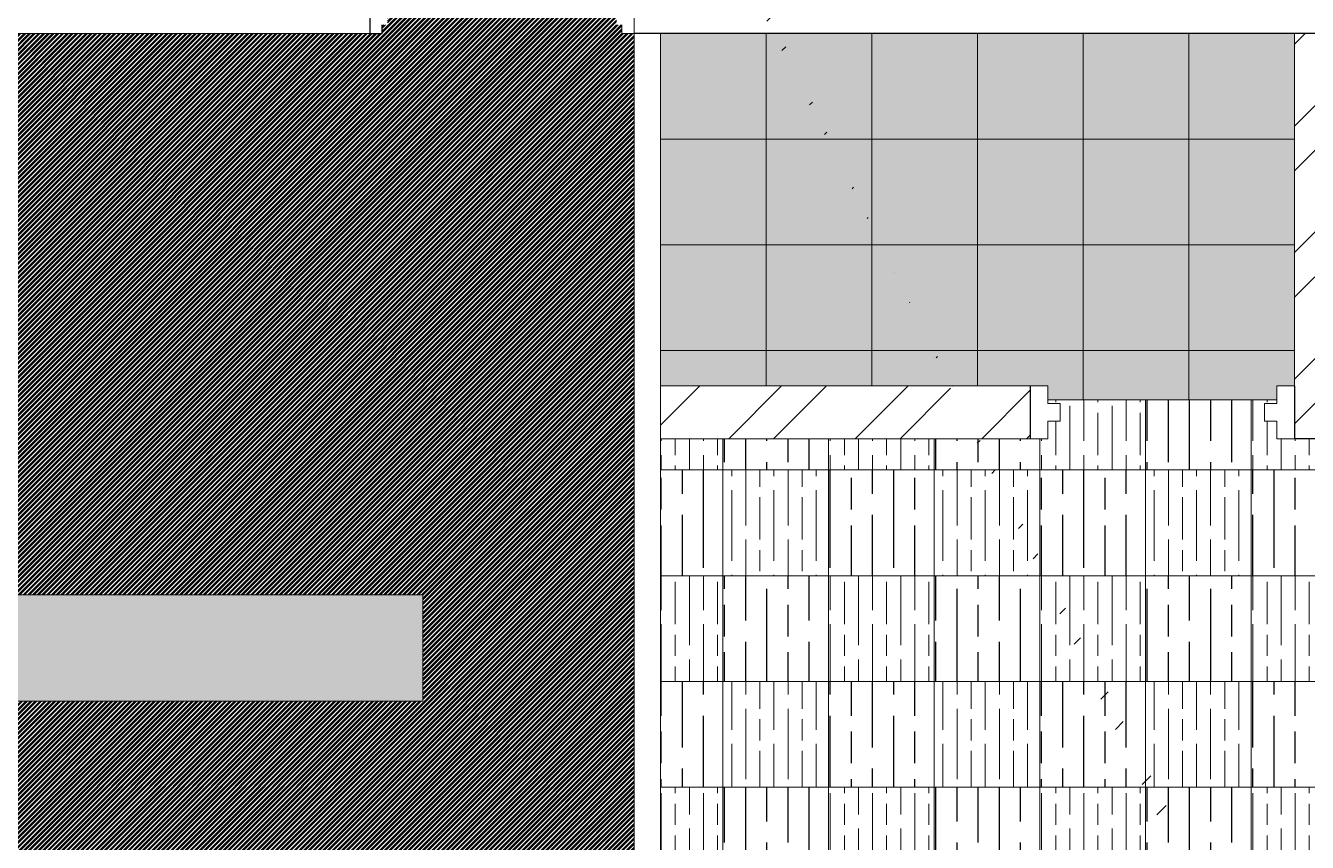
# Model space of a CAD drawing. Header units: millimetres. Extents: x 86441 to 190201, y 16532 to 98188.
# Drawn here: x 88531.2 to 88604, y 61688.5 to 61734.8 of the extents above; entities that cross this region are included whole.
import ezdxf

# ---------------------------------------------------------------- set-up
doc = ezdxf.new("R2010")
doc.units = ezdxf.units.MM
doc.header["$LTSCALE"] = 0.1
doc.layers.add('COLUMN', color=1, linetype='Continuous', lineweight=0)
pattern_1 = [(90, (86402.5287, 61063.236), (2.4, -1e-16), [4, -0.8]), (90, (86403.3287, 61062.436), (2.4, -1e-16), [2.4, -0.6, 1.2, -0.6]), (90, (86404.1287, 61061.236), (2.4, -1e-16), [4, -0.8])]
pattern_2 = [(90, (86402.5287, 61063.236), (3.6, -2e-16), [6, -1.2]), (90, (86403.7287, 61062.036), (3.6, -2e-16), [3.6, -0.9, 1.8, -0.9]), (90, (86404.9287, 61060.236), (3.6, -2e-16), [6, -1.2])]

msp = doc.modelspace()

# ---------------------------------------------------------------- hatches: boundary and pattern name
at = {"true_color": 0x939598, "transparency": 33554687}
h = msp.add_hatch(dxfattribs=at)
h.set_pattern_fill('ANSI32', color=252, scale=0.02)
h.set_pattern_definition([(45, (86402.52871, 61063.23596), (-0.134703842, 0.134703842), []), (45, (86402.61851, 61063.23596), (-0.134703842, 0.134703842), [])])
h.paths.add_polyline_path([(88565.786, 61734.362), (88565.086, 61734.362), (88565.086, 61734.862), (88564.786, 61734.862), (88564.786, 61735.362), (88565.086, 61735.362), (88565.086, 61735.862), (88564.718, 61735.862), (88551.486, 61735.862), (88551.486, 61735.362), (88551.786, 61735.362), (88551.786, 61734.862), (88551.486, 61734.862), (88551.486, 61734.362), (88550.786, 61734.362), (88536.526, 61734.362), (88530.486, 61734.362), (88530.486, 61702.509), (88553.786, 61702.509), (88553.786, 61696.469), (88530.486, 61696.469), (88530.486, 61691.569), (88530.486, 61676.469), (88530.486, 61674.469), (88530.486, 61643.589), (88536.526, 61643.589), (88551.486, 61643.589), (88551.486, 61643.089), (88551.786, 61643.089), (88551.786, 61642.489), (88564.718, 61642.489), (88564.786, 61642.489), (88564.786, 61643.089), (88565.086, 61643.089), (88565.086, 61643.589), (88565.786, 61643.589)])
at = {"lineweight": 0, "true_color": 0x939598, "transparency": 33554658}
h = msp.add_hatch(color=252, dxfattribs=at)
h.dxf.hatch_style = 1
h.paths.add_polyline_path([(88573.286, 61734.362), (88567.286, 61734.362), (88567.286, 61728.362), (88573.286, 61728.362)])
at = {"true_color": 0x000000, "transparency": 33554687}
h = msp.add_hatch(color=18, dxfattribs=at)
h.dxf.hatch_style = 1
h.paths.add_polyline_path([(88579.286, 61734.362), (88573.286, 61734.362), (88573.286, 61728.362), (88579.286, 61728.362)])
at = {"lineweight": 0, "true_color": 0x939598, "transparency": 33554658}
h = msp.add_hatch(color=252, dxfattribs=at)
h.dxf.hatch_style = 1
h.paths.add_polyline_path([(88585.286, 61734.362), (88579.286, 61734.362), (88579.286, 61728.362), (88585.286, 61728.362)])
at = {"true_color": 0x000000, "transparency": 33554687}
h = msp.add_hatch(color=18, dxfattribs=at)
h.dxf.hatch_style = 1
h.paths.add_polyline_path([(88591.286, 61734.362), (88585.286, 61734.362), (88585.286, 61728.362), (88591.286, 61728.362)])
at = {"lineweight": 0, "true_color": 0x939598, "transparency": 33554658}
h = msp.add_hatch(color=252, dxfattribs=at)
h.dxf.hatch_style = 1
h.paths.add_polyline_path([(88597.286, 61734.362), (88591.286, 61734.362), (88591.286, 61728.362), (88597.286, 61728.362)])
at = {"true_color": 0x000000, "transparency": 33554687}
h = msp.add_hatch(color=18, dxfattribs=at)
h.dxf.hatch_style = 1
h.paths.add_polyline_path([(88603.286, 61734.362), (88597.286, 61734.362), (88597.286, 61728.362), (88603.286, 61728.362)])
h = msp.add_hatch(color=18, dxfattribs=at)
h.dxf.hatch_style = 1
h.paths.add_polyline_path([(88573.286, 61728.362), (88567.286, 61728.362), (88567.286, 61722.362), (88573.286, 61722.362)])
at = {"lineweight": 0, "true_color": 0x939598, "transparency": 33554658}
h = msp.add_hatch(color=252, dxfattribs=at)
h.dxf.hatch_style = 1
h.paths.add_polyline_path([(88579.286, 61728.362), (88573.286, 61728.362), (88573.286, 61722.362), (88579.286, 61722.362)])
at = {"true_color": 0x000000, "transparency": 33554687}
h = msp.add_hatch(color=18, dxfattribs=at)
h.dxf.hatch_style = 1
h.paths.add_polyline_path([(88585.286, 61728.362), (88579.286, 61728.362), (88579.286, 61722.362), (88585.286, 61722.362)])
at = {"lineweight": 0, "true_color": 0x939598, "transparency": 33554658}
h = msp.add_hatch(color=252, dxfattribs=at)
h.dxf.hatch_style = 1
h.paths.add_polyline_path([(88591.286, 61728.362), (88585.286, 61728.362), (88585.286, 61722.362), (88591.286, 61722.362)])
at = {"true_color": 0x000000, "transparency": 33554687}
h = msp.add_hatch(color=18, dxfattribs=at)
h.dxf.hatch_style = 1
h.paths.add_polyline_path([(88597.286, 61728.362), (88591.286, 61728.362), (88591.286, 61722.362), (88597.286, 61722.362)])
at = {"lineweight": 0, "true_color": 0x939598, "transparency": 33554658}
h = msp.add_hatch(color=252, dxfattribs=at)
h.dxf.hatch_style = 1
h.paths.add_polyline_path([(88603.286, 61728.362), (88597.286, 61728.362), (88597.286, 61722.362), (88603.286, 61722.362)])
h = msp.add_hatch(color=252, dxfattribs=at)
h.dxf.hatch_style = 1
h.paths.add_polyline_path([(88573.286, 61722.362), (88567.286, 61722.362), (88567.286, 61716.362), (88573.286, 61716.362)])
at = {"true_color": 0x000000, "transparency": 33554687}
h = msp.add_hatch(color=18, dxfattribs=at)
h.dxf.hatch_style = 1
h.paths.add_polyline_path([(88579.286, 61722.362), (88573.286, 61722.362), (88573.286, 61716.362), (88579.286, 61716.362)])
at = {"lineweight": 0, "true_color": 0x939598, "transparency": 33554658}
h = msp.add_hatch(color=252, dxfattribs=at)
h.dxf.hatch_style = 1
h.paths.add_polyline_path([(88585.286, 61722.362), (88579.286, 61722.362), (88579.286, 61716.362), (88585.286, 61716.362)])
at = {"true_color": 0x000000, "transparency": 33554687}
h = msp.add_hatch(color=18, dxfattribs=at)
h.dxf.hatch_style = 1
h.paths.add_polyline_path([(88591.286, 61722.362), (88585.286, 61722.362), (88585.286, 61716.362), (88591.286, 61716.362)])
at = {"lineweight": 0, "true_color": 0x939598, "transparency": 33554658}
h = msp.add_hatch(color=252, dxfattribs=at)
h.dxf.hatch_style = 1
h.paths.add_polyline_path([(88597.286, 61722.362), (88591.286, 61722.362), (88591.286, 61716.362), (88597.286, 61716.362)])
at = {"true_color": 0x000000, "transparency": 33554687}
h = msp.add_hatch(color=18, dxfattribs=at)
h.dxf.hatch_style = 1
h.paths.add_polyline_path([(88603.286, 61722.362), (88597.286, 61722.362), (88597.286, 61716.362), (88603.286, 61716.362)])
h = msp.add_hatch(color=18, dxfattribs=at)
h.dxf.hatch_style = 1
h.paths.add_polyline_path([(88573.286, 61716.362), (88567.286, 61716.362), (88567.286, 61714.362), (88573.286, 61714.362)])
at = {"lineweight": 0, "true_color": 0x939598, "transparency": 33554658}
h = msp.add_hatch(color=252, dxfattribs=at)
h.dxf.hatch_style = 1
h.paths.add_polyline_path([(88579.286, 61716.362), (88573.286, 61716.362), (88573.286, 61714.362), (88579.286, 61714.362)])
at = {"true_color": 0x000000, "transparency": 33554687}
h = msp.add_hatch(color=18, dxfattribs=at)
h.dxf.hatch_style = 1
h.paths.add_polyline_path([(88585.286, 61716.362), (88579.286, 61716.362), (88579.286, 61714.362), (88585.286, 61714.362)])
at = {"lineweight": 0, "true_color": 0x939598, "transparency": 33554658}
h = msp.add_hatch(color=252, dxfattribs=at)
h.dxf.hatch_style = 1
h.paths.add_polyline_path([(88591.286, 61716.362), (88585.286, 61716.362), (88585.286, 61714.362), (88589.286, 61714.362), (88589.286, 61713.562), (88591.286, 61713.562)])
at = {"true_color": 0x000000, "transparency": 33554687}
h = msp.add_hatch(color=18, dxfattribs=at)
h.dxf.hatch_style = 1
h.paths.add_polyline_path([(88597.286, 61716.362), (88591.286, 61716.362), (88591.286, 61713.562), (88597.286, 61713.562)])
at = {"lineweight": 0, "true_color": 0x939598, "transparency": 33554658}
h = msp.add_hatch(color=252, dxfattribs=at)
h.dxf.hatch_style = 1
h.paths.add_polyline_path([(88603.286, 61716.362), (88597.286, 61716.362), (88597.286, 61713.562), (88602.286, 61713.562), (88602.286, 61714.362), (88603.286, 61714.362)])
at = {"lineweight": 0, "true_color": 0x636466, "transparency": 33554687}
h = msp.add_hatch(dxfattribs=at)
h.set_pattern_fill('GOST_WOOD', color=251, scale=0.4)
h.set_pattern_definition(pattern_1)
h.paths.add_polyline_path([(88606.826, 61715.589), (88606.286, 61715.589), (88606.286, 61711.362), (88603.286, 61711.362), (88602.286, 61711.362), (88602.286, 61712.362), (88601.586, 61712.362), (88601.586, 61713.362), (88602.286, 61713.362), (88602.286, 61713.562), (88600.826, 61713.562), (88600.826, 61709.589), (88606.826, 61709.589)])
h = msp.add_hatch(dxfattribs=at)
h.set_pattern_fill('GOST_WOOD', color=251, scale=0.4)
h.set_pattern_definition(pattern_1)
h.paths.add_polyline_path([(88594.826, 61713.562), (88589.286, 61713.562), (88589.286, 61713.362), (88589.986, 61713.362), (88589.986, 61712.362), (88589.286, 61712.362), (88589.286, 61711.362), (88588.826, 61711.362), (88588.826, 61709.589), (88594.826, 61709.589)])
at = {"true_color": 0xffffff, "transparency": 33554610}
h = msp.add_hatch(dxfattribs=at)
h.set_pattern_fill('GOST_WOOD', scale=0.6)
h.set_pattern_definition(pattern_2)
h.paths.add_polyline_path([(88600.826, 61713.562), (88594.826, 61713.562), (88594.826, 61709.589), (88600.826, 61709.589)])
at = {"lineweight": 0, "true_color": 0x636466, "transparency": 33554687}
h = msp.add_hatch(dxfattribs=at)
h.set_pattern_fill('GOST_WOOD', color=251, scale=0.4)
h.set_pattern_definition(pattern_1)
h.paths.add_polyline_path([(88570.826, 61711.362), (88567.286, 61711.362), (88567.286, 61709.589), (88570.826, 61709.589)])
at = {"true_color": 0xffffff, "transparency": 33554610}
h = msp.add_hatch(dxfattribs=at)
h.set_pattern_fill('GOST_WOOD', scale=0.6)
h.set_pattern_definition(pattern_2)
h.paths.add_polyline_path([(88576.826, 61711.362), (88570.826, 61711.362), (88570.826, 61709.589), (88576.826, 61709.589)])
at = {"lineweight": 0, "true_color": 0x636466, "transparency": 33554687}
h = msp.add_hatch(dxfattribs=at)
h.set_pattern_fill('GOST_WOOD', color=251, scale=0.4)
h.set_pattern_definition(pattern_1)
h.paths.add_polyline_path([(88582.826, 61711.362), (88576.826, 61711.362), (88576.826, 61709.589), (88582.826, 61709.589)])
at = {"true_color": 0xffffff, "transparency": 33554610}
h = msp.add_hatch(dxfattribs=at)
h.set_pattern_fill('GOST_WOOD', scale=0.6)
h.set_pattern_definition(pattern_2)
h.paths.add_polyline_path([(88588.826, 61711.362), (88588.286, 61711.362), (88582.826, 61711.362), (88582.826, 61709.589), (88588.826, 61709.589)])
h = msp.add_hatch(dxfattribs=at)
h.set_pattern_fill('GOST_WOOD', scale=0.6)
h.set_pattern_definition(pattern_2)
h.paths.add_polyline_path([(88570.826, 61709.589), (88567.286, 61709.589), (88567.286, 61703.589), (88570.826, 61703.589)])
at = {"lineweight": 0, "true_color": 0x636466, "transparency": 33554687}
h = msp.add_hatch(dxfattribs=at)
h.set_pattern_fill('GOST_WOOD', color=251, scale=0.4)
h.set_pattern_definition(pattern_1)
h.paths.add_polyline_path([(88576.826, 61709.589), (88570.826, 61709.589), (88570.826, 61703.589), (88576.826, 61703.589)])
at = {"true_color": 0xffffff, "transparency": 33554610}
h = msp.add_hatch(dxfattribs=at)
h.set_pattern_fill('GOST_WOOD', scale=0.6)
h.set_pattern_definition(pattern_2)
h.paths.add_polyline_path([(88582.826, 61709.589), (88576.826, 61709.589), (88576.826, 61703.589), (88582.826, 61703.589)])
at = {"lineweight": 0, "true_color": 0x636466, "transparency": 33554687}
h = msp.add_hatch(dxfattribs=at)
h.set_pattern_fill('GOST_WOOD', color=251, scale=0.4)
h.set_pattern_definition(pattern_1)
h.paths.add_polyline_path([(88588.826, 61709.589), (88582.826, 61709.589), (88582.826, 61703.589), (88588.826, 61703.589)])
at = {"true_color": 0xffffff, "transparency": 33554610}
h = msp.add_hatch(dxfattribs=at)
h.set_pattern_fill('GOST_WOOD', scale=0.6)
h.set_pattern_definition(pattern_2)
h.paths.add_polyline_path([(88594.826, 61709.589), (88588.826, 61709.589), (88588.826, 61703.589), (88594.826, 61703.589)])
at = {"lineweight": 0, "true_color": 0x636466, "transparency": 33554687}
h = msp.add_hatch(dxfattribs=at)
h.set_pattern_fill('GOST_WOOD', color=251, scale=0.4)
h.set_pattern_definition(pattern_1)
h.paths.add_polyline_path([(88600.826, 61709.589), (88594.826, 61709.589), (88594.826, 61703.589), (88600.826, 61703.589)])
at = {"true_color": 0xffffff, "transparency": 33554610}
h = msp.add_hatch(dxfattribs=at)
h.set_pattern_fill('GOST_WOOD', scale=0.6)
h.set_pattern_definition(pattern_2)
h.paths.add_polyline_path([(88606.826, 61709.589), (88600.826, 61709.589), (88600.826, 61703.589), (88606.826, 61703.589)])
at = {"lineweight": 0, "true_color": 0x636466, "transparency": 33554687}
h = msp.add_hatch(dxfattribs=at)
h.set_pattern_fill('GOST_WOOD', color=251, scale=0.4)
h.set_pattern_definition(pattern_1)
h.paths.add_polyline_path([(88570.826, 61703.589), (88567.286, 61703.589), (88567.286, 61697.589), (88570.826, 61697.589)])
at = {"true_color": 0xffffff, "transparency": 33554610}
h = msp.add_hatch(dxfattribs=at)
h.set_pattern_fill('GOST_WOOD', scale=0.6)
h.set_pattern_definition(pattern_2)
h.paths.add_polyline_path([(88576.826, 61703.589), (88570.826, 61703.589), (88570.826, 61697.589), (88576.826, 61697.589)])
at = {"lineweight": 0, "true_color": 0x636466, "transparency": 33554687}
h = msp.add_hatch(dxfattribs=at)
h.set_pattern_fill('GOST_WOOD', color=251, scale=0.4)
h.set_pattern_definition(pattern_1)
h.paths.add_polyline_path([(88582.826, 61703.589), (88576.826, 61703.589), (88576.826, 61697.589), (88582.826, 61697.589)])
at = {"true_color": 0xffffff, "transparency": 33554610}
h = msp.add_hatch(dxfattribs=at)
h.set_pattern_fill('GOST_WOOD', scale=0.6)
h.set_pattern_definition(pattern_2)
h.paths.add_polyline_path([(88588.826, 61703.589), (88582.826, 61703.589), (88582.826, 61697.589), (88588.826, 61697.589)])
at = {"lineweight": 0, "true_color": 0x636466, "transparency": 33554687}
h = msp.add_hatch(dxfattribs=at)
h.set_pattern_fill('GOST_WOOD', color=251, scale=0.4)
h.set_pattern_definition(pattern_1)
h.paths.add_polyline_path([(88594.826, 61703.589), (88588.826, 61703.589), (88588.826, 61697.589), (88594.826, 61697.589)])
at = {"true_color": 0xffffff, "transparency": 33554610}
h = msp.add_hatch(dxfattribs=at)
h.set_pattern_fill('GOST_WOOD', scale=0.6)
h.set_pattern_definition(pattern_2)
h.paths.add_polyline_path([(88600.826, 61703.589), (88594.826, 61703.589), (88594.826, 61697.589), (88600.826, 61697.589)])
at = {"lineweight": 0, "true_color": 0x636466, "transparency": 33554687}
h = msp.add_hatch(dxfattribs=at)
h.set_pattern_fill('GOST_WOOD', color=251, scale=0.4)
h.set_pattern_definition(pattern_1)
h.paths.add_polyline_path([(88606.826, 61703.589), (88600.826, 61703.589), (88600.826, 61697.589), (88606.826, 61697.589)])
at = {"true_color": 0xffffff, "transparency": 33554610}
h = msp.add_hatch(dxfattribs=at)
h.set_pattern_fill('GOST_WOOD', scale=0.6)
h.set_pattern_definition(pattern_2)
h.paths.add_polyline_path([(88570.826, 61697.589), (88567.286, 61697.589), (88567.286, 61691.589), (88570.826, 61691.589)])
at = {"lineweight": 0, "true_color": 0x636466, "transparency": 33554687}
h = msp.add_hatch(dxfattribs=at)
h.set_pattern_fill('GOST_WOOD', color=251, scale=0.4)
h.set_pattern_definition(pattern_1)
h.paths.add_polyline_path([(88576.826, 61697.589), (88570.826, 61697.589), (88570.826, 61691.589), (88576.826, 61691.589)])
at = {"true_color": 0xffffff, "transparency": 33554610}
h = msp.add_hatch(dxfattribs=at)
h.set_pattern_fill('GOST_WOOD', scale=0.6)
h.set_pattern_definition(pattern_2)
h.paths.add_polyline_path([(88582.826, 61697.589), (88576.826, 61697.589), (88576.826, 61691.589), (88582.826, 61691.589)])
at = {"lineweight": 0, "true_color": 0x636466, "transparency": 33554687}
h = msp.add_hatch(dxfattribs=at)
h.set_pattern_fill('GOST_WOOD', color=251, scale=0.4)
h.set_pattern_definition(pattern_1)
h.paths.add_polyline_path([(88588.826, 61697.589), (88582.826, 61697.589), (88582.826, 61691.589), (88588.826, 61691.589)])
at = {"true_color": 0xffffff, "transparency": 33554610}
h = msp.add_hatch(dxfattribs=at)
h.set_pattern_fill('GOST_WOOD', scale=0.6)
h.set_pattern_definition(pattern_2)
h.paths.add_polyline_path([(88594.826, 61697.589), (88588.826, 61697.589), (88588.826, 61691.589), (88594.826, 61691.589)])
at = {"lineweight": 0, "true_color": 0x636466, "transparency": 33554687}
h = msp.add_hatch(dxfattribs=at)
h.set_pattern_fill('GOST_WOOD', color=251, scale=0.4)
h.set_pattern_definition(pattern_1)
h.paths.add_polyline_path([(88600.826, 61697.589), (88594.826, 61697.589), (88594.826, 61691.589), (88600.826, 61691.589)])
at = {"true_color": 0xffffff, "transparency": 33554610}
h = msp.add_hatch(dxfattribs=at)
h.set_pattern_fill('GOST_WOOD', scale=0.6)
h.set_pattern_definition(pattern_2)
h.paths.add_polyline_path([(88606.826, 61697.589), (88600.826, 61697.589), (88600.826, 61691.589), (88606.826, 61691.589)])
at = {"lineweight": 0, "true_color": 0x636466, "transparency": 33554687}
h = msp.add_hatch(dxfattribs=at)
h.set_pattern_fill('GOST_WOOD', color=251, scale=0.4)
h.set_pattern_definition(pattern_1)
h.paths.add_polyline_path([(88570.826, 61691.589), (88567.286, 61691.589), (88567.286, 61685.589), (88570.826, 61685.589)])
at = {"true_color": 0xffffff, "transparency": 33554610}
h = msp.add_hatch(dxfattribs=at)
h.set_pattern_fill('GOST_WOOD', scale=0.6)
h.set_pattern_definition(pattern_2)
h.paths.add_polyline_path([(88576.826, 61691.589), (88570.826, 61691.589), (88570.826, 61685.589), (88576.826, 61685.589)])
at = {"lineweight": 0, "true_color": 0x636466, "transparency": 33554687}
h = msp.add_hatch(dxfattribs=at)
h.set_pattern_fill('GOST_WOOD', color=251, scale=0.4)
h.set_pattern_definition(pattern_1)
h.paths.add_polyline_path([(88582.826, 61691.589), (88576.826, 61691.589), (88576.826, 61685.589), (88582.826, 61685.589)])
at = {"true_color": 0xffffff, "transparency": 33554610}
h = msp.add_hatch(dxfattribs=at)
h.set_pattern_fill('GOST_WOOD', scale=0.6)
h.set_pattern_definition(pattern_2)
h.paths.add_polyline_path([(88588.826, 61691.589), (88582.826, 61691.589), (88582.826, 61685.589), (88588.826, 61685.589)])
at = {"lineweight": 0, "true_color": 0x636466, "transparency": 33554687}
h = msp.add_hatch(dxfattribs=at)
h.set_pattern_fill('GOST_WOOD', color=251, scale=0.4)
h.set_pattern_definition(pattern_1)
h.paths.add_polyline_path([(88594.826, 61691.589), (88588.826, 61691.589), (88588.826, 61685.589), (88594.826, 61685.589)])
at = {"true_color": 0xffffff, "transparency": 33554610}
h = msp.add_hatch(dxfattribs=at)
h.set_pattern_fill('GOST_WOOD', scale=0.6)
h.set_pattern_definition(pattern_2)
h.paths.add_polyline_path([(88600.826, 61691.589), (88594.826, 61691.589), (88594.826, 61685.589), (88600.826, 61685.589)])
at = {"lineweight": 0, "true_color": 0x636466, "transparency": 33554687}
h = msp.add_hatch(dxfattribs=at)
h.set_pattern_fill('GOST_WOOD', color=251, scale=0.4)
h.set_pattern_definition(pattern_1)
h.paths.add_polyline_path([(88606.826, 61691.589), (88600.826, 61691.589), (88600.826, 61685.589), (88606.826, 61685.589)])
at = {"layer": 'COLUMN', "true_color": 0xed1f24, "transparency": 33554687}
h = msp.add_hatch(dxfattribs=at)
h.set_pattern_fill('AR-CONC', color=240, scale=0.04)
h.set_pattern_definition([(50, (86402.529, 61063.236), (7.287387, -0.637563), [0.762, -8.382]), (355, (86402.529, 61063.236), (-1.409737, 7.642274), [0.6096, -6.705623]), (100.45144, (86403.136, 61063.183), (5.87765, 7.00471), [0.6476, -7.12361]), (46.1842, (86402.529, 61065.268), (10.84316, -1.681693), [1.143, -12.573]), (96.63556, (86403.432, 61065.128), (9.496165, 9.897045), [0.9714, -10.685424]), (351.18415, (86402.529, 61065.268), (9.496165, 9.897045), [0.9144, -10.05839]), (21, (86403.545, 61064.76), (6.064576, -4.090608), [0.762, -8.382]), (326, (86403.545, 61064.76), (2.47208, 7.367519), [0.6096, -6.7056]), (71.45144, (86404.05, 61064.419), (8.536657, 3.27691), [0.6476, -7.123598]), (37.5, (86402.5287, 61063.236), (0.123544, 3.3822016), [0, -6.62432, 0, -6.8072, 0, -6.731]), (7.5, (86402.5287, 61063.236), (2.6727865, 4.007223), [0, -3.88112, 0, -6.47192, 0, -2.5654]), (327.5, (86400.263, 61063.236), (5.4236238, -0.2291498), [0, -2.54, 0, -7.9248, 0, -10.5156]), (317.5, (86399.247, 61063.236), (5.925167, 1.01706), [0, -3.302, 0, -5.26288, 0, -7.4676])])
h.paths.add_polyline_path([(88553.786, 61702.509), (88530.486, 61702.509), (88530.486, 61696.469), (88553.786, 61696.469)])
h.paths.add_polyline_path([(88364.521, 61697.305), (88341.221, 61697.305), (88341.221, 61691.265), (88364.481, 61691.265)])
h.paths.add_polyline_path([(88188.581, 61806.765), (88162.981, 61806.765), (88162.981, 61799.185), (88188.581, 61799.185), (88188.581, 61799.704)])
h.paths.add_polyline_path([(88455.501, 61598.565), (88447.841, 61598.565), (88447.841, 61573.945), (88455.501, 61573.945)])
h.paths.add_polyline_path([(88347.261, 61597.225), (88341.221, 61597.225), (88341.221, 61573.945), (88347.261, 61573.945)])
h.paths.add_polyline_path([(88270.021, 61615.905), (88263.981, 61615.905), (88263.981, 61592.625), (88270.021, 61592.625)])
h.paths.add_polyline_path([(88188.581, 61600.205), (88162.981, 61600.205), (88162.981, 61592.625), (88188.581, 61592.625)])
h.paths.add_polyline_path([(88270.021, 61802.165), (88270.021, 61806.765), (88263.981, 61806.765), (88263.981, 61783.485), (88270.021, 61783.485)])
h.paths.add_polyline_path([(88347.261, 61806.765), (88341.221, 61806.765), (88341.221, 61783.485), (88347.261, 61783.485)])
h.paths.add_polyline_path([(88644.766, 61603.769), (88640.166, 61603.769), (88637.106, 61603.769), (88637.106, 61597.022), (88637.106, 61583.749), (88637.106, 61579.149), (88644.766, 61579.149)])
h.paths.add_polyline_path([(88536.526, 61610.529), (88531.986, 61610.529), (88530.486, 61610.529), (88530.486, 61602.429), (88530.486, 61579.149), (88536.526, 61579.149), (88536.526, 61583.749)])
h.paths.add_polyline_path([(88536.526, 61807.369), (88536.526, 61811.969), (88530.486, 61811.969), (88530.486, 61788.689), (88531.986, 61788.689), (88531.986, 61788.703), (88536.526, 61788.703), (88536.526, 61801.976)])
at = {"layer": 'COLUMN', "lineweight": 9, "true_color": 0x636466, "transparency": 33554687}
h = msp.add_hatch(dxfattribs=at)
h.set_pattern_fill('STEEL', color=251, scale=1.6)
h.set_pattern_definition([(45, (86402.5287, 61063.236), (-3.592102, 3.592102), []), (45, (86402.5287, 61065.776), (-3.592102, 3.592102), [])])
h.paths.add_polyline_path([(88408.051, 61604.565), (88401.261, 61604.565), (88401.261, 61601.565), (88408.051, 61601.565)])
h.paths.add_polyline_path([(88606.286, 61734.362), (88603.286, 61734.362), (88603.286, 61711.362), (88606.286, 61711.362)], flags=17)
h.paths.add_polyline_path([(88588.286, 61714.362), (88567.286, 61714.362), (88567.286, 61711.362), (88588.286, 61711.362)], flags=17)
h.paths.add_polyline_path([(88435.561, 61641.385), (88381.021, 61641.385), (88381.021, 61638.385), (88435.561, 61638.385)])
h.paths.add_polyline_path([(88401.261, 61597.225), (88401.261, 61602.434), (88398.261, 61602.434), (88398.261, 61597.225), (88398.261, 61578.545), (88401.261, 61578.545)])
h.paths.add_polyline_path([(88426.051, 61602.545), (88423.051, 61602.545), (88423.051, 61578.545), (88426.051, 61578.545), (88426.051, 61588.555)])
h.paths.add_polyline_path([(88398.261, 61600.385), (88389.261, 61600.385), (88389.261, 61597.385), (88398.261, 61597.385)])
h.paths.add_polyline_path([(88401.261, 61620.385), (88398.261, 61620.385), (88398.261, 61612.676), (88401.261, 61612.676)])
h.paths.add_polyline_path([(88398.261, 61620.385), (88365.261, 61620.385), (88365.261, 61617.385), (88398.261, 61617.385)])
h.paths.add_polyline_path([(88374.261, 61617.385), (88371.261, 61617.385), (88371.261, 61597.385), (88374.261, 61597.385), (88374.261, 61600.385)])
h.paths.add_polyline_path([(88450.901, 61604.565), (88447.841, 61604.565), (88441.051, 61604.565), (88441.051, 61601.565), (88447.841, 61601.565), (88450.901, 61601.565)], flags=17)
h.paths.add_polyline_path([(88263.981, 61597.225), (88188.581, 61597.225), (88188.581, 61592.625), (88263.981, 61592.625)])
h.paths.add_polyline_path([(88341.221, 61597.225), (88335.241, 61597.225), (88335.241, 61592.625), (88341.221, 61592.625)])
h.paths.add_polyline_path([(88277.461, 61597.225), (88270.021, 61597.225), (88270.021, 61592.625), (88277.461, 61592.625)])
h.paths.add_polyline_path([(88447.841, 61578.545), (88442.342, 61578.545), (88442.342, 61573.945), (88447.841, 61573.945)])
h.paths.add_polyline_path([(88431.549, 61578.545), (88417.553, 61578.545), (88417.553, 61573.945), (88431.549, 61573.945)])
h.paths.add_polyline_path([(88406.645, 61578.545), (88347.261, 61578.545), (88347.261, 61573.945), (88406.645, 61573.945)])
h.paths.add_polyline_path([(88440.161, 61638.385), (88435.561, 61638.385), (88435.561, 61624.065), (88450.901, 61624.065), (88450.901, 61598.605), (88455.501, 61598.605), (88455.501, 61628.665), (88440.161, 61628.665)])
h.paths.add_polyline_path([(88440.161, 61703.225), (88435.561, 61703.225), (88435.561, 61696.165), (88440.161, 61696.165)])
h.paths.add_polyline_path([(88440.161, 61806.765), (88435.561, 61806.765), (88420.281, 61806.765), (88420.281, 61802.165), (88435.561, 61802.165), (88435.561, 61761.005), (88440.161, 61761.005)])
h.paths.add_polyline_path([(88362.501, 61806.765), (88347.261, 61806.765), (88347.261, 61802.165), (88362.501, 61802.165)])
h.paths.add_polyline_path([(88277.461, 61806.765), (88270.021, 61806.765), (88270.021, 61802.165), (88277.461, 61802.165)])
h.paths.add_polyline_path([(88341.221, 61806.765), (88335.241, 61806.765), (88335.241, 61802.165), (88341.221, 61802.165)])
h.paths.add_polyline_path([(88263.981, 61806.765), (88188.581, 61806.765), (88188.581, 61802.165), (88263.981, 61802.165)])
edge = h.paths.add_edge_path()
edge.add_line((88640.166, 61603.769), (88644.766, 61603.769))
edge.add_line((88640.23, 61629.233), (88640.166, 61603.658))
edge.add_line((88644.766, 61633.869), (88644.766, 61603.769))
edge.add_line((88629.426, 61633.869), (88644.766, 61633.869))
edge.add_line((88624.828, 61629.269), (88640.23, 61629.233))
edge.add_line((88629.426, 61811.969), (88629.426, 61633.869))
edge.add_line((88624.828, 61807.369), (88624.828, 61629.269))
edge.add_line((88536.526, 61811.969), (88629.426, 61811.969))
edge.add_line((88536.526, 61807.369), (88624.828, 61807.369))
edge.add_line((88536.526, 61811.969), (88536.526, 61807.369))
h.paths.add_polyline_path([(88637.106, 61583.749), (88637.106, 61579.149), (88536.526, 61579.149), (88536.526, 61583.749)])

# ---------------------------------------------------------------- linework, layer by layer
at = {"transparency": 33554687}
for p, q in [((88550.786, 61735.862), (88550.786, 61734.362)), ((88550.786, 61735.862), (88550.786, 61734.362)), ((88588.286, 61714.362), (88588.286, 61711.362)), ((88588.286, 61714.362), (88588.286, 61711.362)), ((88603.286, 61714.362), (88603.286, 61711.362)), ((88603.286, 61714.362), (88603.286, 61711.362))]:
    msp.add_line(p, q, dxfattribs=at)
at = {"color": 25, "transparency": 33554687}
for p, q in [((88550.786, 61735.862), (88550.786, 61734.362)), ((88550.786, 61734.362), (88551.486, 61734.362)), ((88551.486, 61734.362), (88551.486, 61734.862)), ((88610.526, 61734.362), (88565.786, 61734.362))]:
    msp.add_line(p, q, dxfattribs=at)
at = {"color": 25, "lineweight": 9, "transparency": 33554687}
for p, q in [((88565.786, 61735.862), (88565.786, 61642.089)), ((88536.526, 61734.362), (88530.486, 61734.362)), ((88551.486, 61734.362), (88536.526, 61734.362)), ((88567.286, 61734.362), (88567.286, 61643.589))]:
    msp.add_line(p, q, dxfattribs=at)
at = {"color": 25, "lineweight": 0, "transparency": 33554687}
for p, q in [((88565.786, 61735.862), (88565.786, 61734.362)), ((88565.786, 61735.862), (88565.786, 61734.362)), ((88565.786, 61735.862), (88565.786, 61734.362)), ((88565.086, 61734.362), (88565.086, 61734.862)), ((88565.786, 61734.362), (88565.086, 61734.362))]:
    msp.add_line(p, q, dxfattribs=at)
at = {"color": 252, "lineweight": 0, "true_color": 0x939598, "transparency": 33554687}
for p, q in [((88573.286, 61734.362), (88573.286, 61714.362)), ((88579.286, 61734.362), (88579.286, 61714.362)), ((88585.286, 61734.362), (88585.286, 61714.362)), ((88591.286, 61734.362), (88591.286, 61713.562)), ((88597.286, 61734.362), (88597.286, 61713.562)), ((88603.286, 61728.362), (88567.286, 61728.362)), ((88603.286, 61722.362), (88567.286, 61722.362)), ((88603.286, 61716.362), (88567.286, 61716.362))]:
    msp.add_line(p, q, dxfattribs=at)
at = {"color": 18, "lineweight": 0, "true_color": 0x000000, "transparency": 33554687}
for p, q in [((88603.286, 61734.362), (88603.286, 61711.362)), ((88589.286, 61714.362), (88567.286, 61714.362)), ((88589.286, 61711.362), (88567.286, 61711.362))]:
    msp.add_line(p, q, dxfattribs=at)
at = {"color": 25, "lineweight": 0, "true_color": 0xb06239, "transparency": 33554687}
for p, q in [((88588.286, 61711.362), (88588.286, 61714.362)), ((88588.286, 61714.362), (88589.286, 61714.362)), ((88589.286, 61714.362), (88589.286, 61713.362)), ((88603.286, 61714.362), (88602.286, 61714.362)), ((88602.286, 61714.362), (88602.286, 61713.362)), ((88603.286, 61711.362), (88603.286, 61714.362)), ((88589.286, 61713.562), (88602.286, 61713.562)), ((88589.286, 61713.362), (88589.986, 61713.362)), ((88589.986, 61713.362), (88589.986, 61712.362)), ((88602.286, 61713.362), (88601.586, 61713.362)), ((88601.586, 61713.362), (88601.586, 61712.362)), ((88589.286, 61711.362), (88589.286, 61712.362)), ((88589.286, 61712.362), (88589.986, 61712.362)), ((88602.286, 61712.362), (88601.586, 61712.362)), ((88602.286, 61711.362), (88602.286, 61712.362)), ((88588.286, 61711.362), (88589.286, 61711.362)), ((88603.286, 61711.362), (88602.286, 61711.362))]:
    msp.add_line(p, q, dxfattribs=at)
at = {"color": 251, "lineweight": 0, "true_color": 0x636466, "transparency": 33554687}
for p, q in [((88594.826, 61713.562), (88594.826, 61643.189)), ((88600.826, 61713.562), (88600.826, 61643.189)), ((88570.826, 61711.362), (88570.826, 61643.189)), ((88576.826, 61711.362), (88576.826, 61643.189)), ((88582.826, 61711.362), (88582.826, 61643.189)), ((88588.826, 61711.362), (88588.826, 61643.189)), ((88624.826, 61709.589), (88567.286, 61709.589)), ((88624.826, 61703.589), (88567.286, 61703.589)), ((88624.826, 61697.589), (88567.286, 61697.589)), ((88624.826, 61691.589), (88567.286, 61691.589))]:
    msp.add_line(p, q, dxfattribs=at)
at = {"color": 7, "true_color": 0xffffff, "transparency": 33554687}
msp.add_line((88606.286, 61711.362), (88603.286, 61711.362), dxfattribs=at)
at = {"layer": 'COLUMN', "transparency": 33554687}
for p, q in [((88530.486, 61702.509), (88553.786, 61702.509)), ((88553.786, 61702.509), (88553.786, 61696.469)), ((88530.486, 61696.469), (88553.786, 61696.469))]:
    msp.add_line(p, q, dxfattribs=at)

doc.saveas('drawing.dxf')
